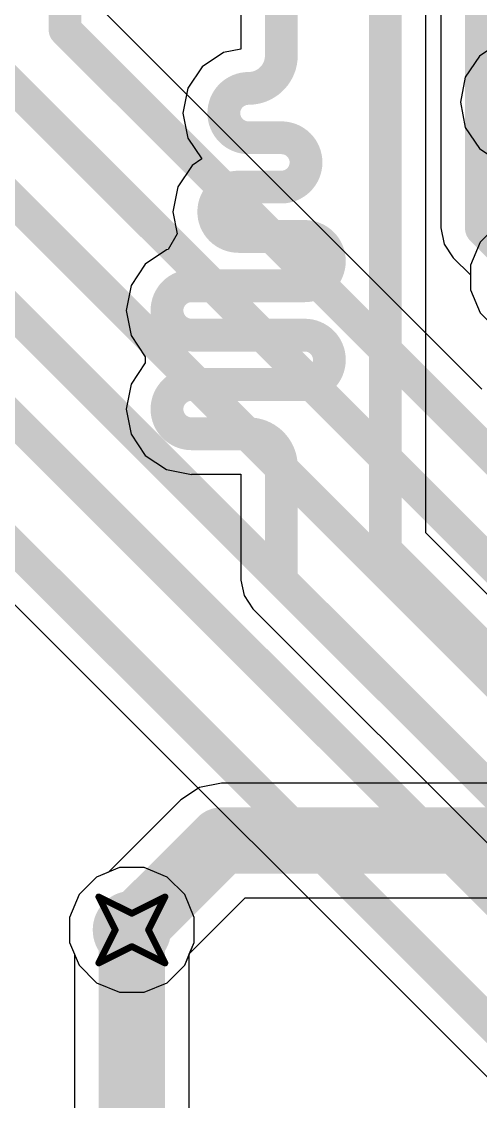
# Model space of a CAD drawing. Header units: inches. Extents: x -3 to 289, y -11 to 89.
# Drawn here: x 71.03 to 74.55, y 20.66 to 28.95 of the extents above; entities that cross this region are included whole.
import ezdxf

# ---------------------------------------------------------------- set-up
doc = ezdxf.new("R2010")
doc.units = ezdxf.units.IN
for name, color, linetype in [('Bottom Layer', 5, 'Continuous'), ('Drill Drawing', 1, 'Continuous'), ('Layer 1', 16, 'Continuous'), ('Layer 2', 76, 'Continuous'), ('Top Layer', 1, 'Continuous'), ('Via Holes', 16, 'Continuous')]:
    doc.layers.add(name, color=color, linetype=linetype)

msp = doc.modelspace()

# ---------------------------------------------------------------- hatches: boundary and pattern name
at = {"layer": 'Bottom Layer'}
h = msp.add_hatch(color=5, dxfattribs=at)
edge = h.paths.add_edge_path()
edge.add_arc((71.8794, 21.9788), 0.3, 0, 360)
at = {"layer": 'Layer 1'}
h = msp.add_hatch(color=16, dxfattribs=at)
edge = h.paths.add_edge_path()
edge.add_arc((71.8794, 21.9788), 0.3, 0, 360)
at = {"layer": 'Layer 2'}
h = msp.add_hatch(color=76, dxfattribs=at)
edge = h.paths.add_edge_path()
edge.add_arc((71.8794, 21.9788), 0.3, 0, 360)
at = {"layer": 'Top Layer'}
h = msp.add_hatch(color=1, dxfattribs=at)
edge = h.paths.add_edge_path()
edge.add_arc((71.8794, 21.9788), 0.3, 0, 360)
at = {"layer": 'Via Holes'}
h = msp.add_hatch(color=7, dxfattribs=at)
edge = h.paths.add_edge_path()
edge.add_arc((71.8794, 21.9788), 0.15, 0, 360)

# ---------------------------------------------------------------- linework, layer by layer
at = {"layer": 'Bottom Layer'}
for p, q in [((74.6821, 27.3876), (74.5477, 27.2532)), ((74.5477, 27.2532), (74.475, 27.0776)), ((74.475, 27.0776), (74.475, 26.8875)), ((74.475, 26.8875), (74.5477, 26.7119)), ((74.5477, 26.7119), (74.6821, 26.5775)), ((71.7843, 22.4566), (71.6087, 22.3838)), ((71.9744, 22.4566), (71.7843, 22.4566)), ((72.15, 22.3838), (71.9744, 22.4566)), ((71.6087, 22.3838), (71.4743, 22.2494)), ((72.2844, 22.2494), (72.15, 22.3838)), ((71.4743, 22.2494), (71.4016, 22.0738)), ((72.3572, 22.0738), (72.2844, 22.2494)), ((71.4016, 22.0738), (71.4016, 21.8837)), ((72.3572, 21.8837), (72.3572, 22.0738)), ((71.4016, 21.8837), (71.4391, 21.7931)), ((72.3196, 21.7931), (72.3572, 21.8837)), ((71.4391, 21.7931), (71.4391, 18.2338)), ((72.3196, 18.0515), (72.3196, 21.7931))]:
    msp.add_line(p, q, dxfattribs=at)
at = {"layer": 'Bottom Layer', "const_width": 0.508}
msp.add_lwpolyline([(71.8794, 18.0515), (71.8794, 21.9788)], dxfattribs=at)
at = {"layer": 'Bottom Layer', "const_width": 0.254}
msp.add_lwpolyline([(71.7524, 21.9788, 1), (72.0064, 21.9788, 1)], format="xyb", close=True, dxfattribs=at)
at = {"layer": 'Drill Drawing', "const_width": 0.0508}
for points in [[(71.6254, 22.2328), (71.8794, 22.1058)], [(71.6254, 22.2328), (71.7524, 21.9788)], [(71.8794, 22.1058), (72.1334, 22.2328)], [(72.0064, 21.9788), (72.1334, 22.2328)], [(71.6254, 21.7248), (71.7524, 21.9788)], [(72.0064, 21.9788), (72.1334, 21.7248)], [(71.6254, 21.7248), (71.8794, 21.8518)], [(71.8794, 21.8518), (72.1334, 21.7248)]]:
    msp.add_lwpolyline(points, dxfattribs=at)
at = {"layer": 'Drill Drawing', "const_width": 0.0254}
for points in [[(71.6127, 22.2328, 1), (71.6381, 22.2328, 1)], [(71.6127, 22.2328, 1), (71.6381, 22.2328, 1)], [(72.1207, 22.2328, 1), (72.1461, 22.2328, 1)], [(72.1207, 22.2328, 1), (72.1461, 22.2328, 1)], [(71.8667, 22.1058, 1), (71.8921, 22.1058, 1)], [(71.8667, 22.1058, 1), (71.8921, 22.1058, 1)], [(71.7397, 21.9788, 1), (71.7651, 21.9788, 1)], [(71.7397, 21.9788, 1), (71.7651, 21.9788, 1)], [(71.9937, 21.9788, 1), (72.0191, 21.9788, 1)], [(71.9937, 21.9788, 1), (72.0191, 21.9788, 1)], [(71.8667, 21.8518, 1), (71.8921, 21.8518, 1)], [(71.8667, 21.8518, 1), (71.8921, 21.8518, 1)], [(71.6127, 21.7248, 1), (71.6381, 21.7248, 1)], [(71.6127, 21.7248, 1), (71.6381, 21.7248, 1)], [(72.1207, 21.7248, 1), (72.1461, 21.7248, 1)], [(72.1207, 21.7248, 1), (72.1461, 21.7248, 1)]]:
    msp.add_lwpolyline(points, format="xyb", close=True, dxfattribs=at)
at = {"layer": 'Layer 1'}
for p, q in [((74.5611, 26.1258), (71.6769, 29.01)), ((74.7067, 28.7907), (74.5437, 28.6818)), ((74.5437, 28.6818), (74.4348, 28.5188)), ((74.4348, 28.5188), (74.3966, 28.3265)), ((67.0937, 28.3587), (76.3001, 19.1524)), ((74.3966, 28.3265), (74.4348, 28.1342)), ((74.4348, 28.1342), (74.5437, 27.9712)), ((74.5437, 27.9712), (74.7067, 27.8623)), ((74.6821, 27.3876), (74.5477, 27.2532)), ((74.5477, 27.2532), (74.475, 27.0776)), ((74.475, 27.0776), (74.475, 26.8875)), ((74.475, 26.8875), (74.5477, 26.7119)), ((74.5477, 26.7119), (74.6821, 26.5775)), ((71.7843, 22.4566), (71.6087, 22.3838)), ((71.9744, 22.4566), (71.7843, 22.4566)), ((72.15, 22.3838), (71.9744, 22.4566)), ((71.6087, 22.3838), (71.4743, 22.2494)), ((72.2844, 22.2494), (72.15, 22.3838)), ((71.4743, 22.2494), (71.4016, 22.0738)), ((72.3572, 22.0738), (72.2844, 22.2494)), ((71.4016, 22.0738), (71.4016, 21.8837)), ((72.3572, 21.8837), (72.3572, 22.0738)), ((71.4016, 21.8837), (71.4743, 21.7081)), ((72.2844, 21.7081), (72.3572, 21.8837)), ((71.4743, 21.7081), (71.6087, 21.5737)), ((72.15, 21.5737), (72.2844, 21.7081)), ((71.6087, 21.5737), (71.7843, 21.501)), ((71.9744, 21.501), (72.15, 21.5737)), ((71.7843, 21.501), (71.9744, 21.501))]:
    msp.add_line(p, q, dxfattribs=at)
at = {"layer": 'Layer 1', "const_width": 0.2515}
for points in [[(71.3674, 28.8818), (71.3674, 29.5045)], [(71.3674, 28.8818), (76.0376, 24.2116)], [(68.0334, 28.8373), (76.4415, 20.4292)], [(68.8775, 28.8084), (76.4849, 21.201)], [(70.5875, 28.8332), (75.9289, 23.4918)], [(69.7942, 28.7517), (76.567, 21.9788)], [(67.3126, 28.5776), (76.519, 19.3712)]]:
    msp.add_lwpolyline(points, dxfattribs=at)
at = {"layer": 'Layer 1', "const_width": 0.1257}
msp.add_lwpolyline([(71.3046, 28.8818, 1), (71.4303, 28.8818, 1)], format="xyb", close=True, dxfattribs=at)
msp.add_lwpolyline([(71.3046, 28.8818, 1), (71.4303, 28.8818, 1)], format="xyb", close=True, dxfattribs=at)
at = {"layer": 'Layer 2'}
for p, q in [((72.7153, 29.1382), (72.7153, 28.7349)), ((74.1317, 25.0235), (74.1317, 29.1382)), ((72.5811, 28.7082), (72.4181, 28.5993)), ((72.7153, 28.7349), (72.5811, 28.7082)), ((72.4181, 28.5993), (72.3092, 28.4363)), ((72.3092, 28.4363), (72.2709, 28.244)), ((72.2709, 28.244), (72.3092, 28.0518)), ((72.3092, 28.0518), (72.4157, 27.8923)), ((72.3409, 27.8424), (72.232, 27.6794)), ((72.4157, 27.8923), (72.3409, 27.8424)), ((72.232, 27.6794), (72.1938, 27.4871)), ((72.1938, 27.4871), (72.2276, 27.3172)), ((74.6821, 27.3876), (74.5477, 27.2532)), ((72.2276, 27.3172), (72.1565, 27.1966)), ((74.5477, 27.2532), (74.475, 27.0776)), ((72.1453, 27.1944), (71.9823, 27.0855)), ((72.1565, 27.1966), (72.1453, 27.1944)), ((71.9823, 27.0855), (71.8734, 26.9225)), ((74.475, 27.0776), (74.475, 26.8875)), ((71.8734, 26.9225), (71.8351, 26.7302)), ((74.475, 26.8875), (74.5477, 26.7119)), ((71.8351, 26.7302), (71.8734, 26.5379)), ((74.5477, 26.7119), (74.6821, 26.5775)), ((71.8734, 26.5379), (71.9823, 26.3749)), ((71.9823, 26.3749), (71.9823, 26.3285)), ((71.9823, 26.3285), (71.8734, 26.1655)), ((71.8734, 26.1655), (71.8351, 25.9733)), ((71.8351, 25.9733), (71.8734, 25.781)), ((71.8734, 25.781), (71.9823, 25.618)), ((71.9823, 25.618), (72.1453, 25.5091)), ((72.1453, 25.5091), (72.3375, 25.4709)), ((72.3375, 25.4709), (72.3375, 25.4746)), ((72.3375, 25.4746), (72.7153, 25.4746)), ((72.7153, 25.4746), (72.7153, 24.6611)), ((75.1357, 24.0194), (74.1317, 25.0235)), ((72.7153, 24.6611), (72.7153, 24.6611)), ((72.7153, 24.6611), (72.7389, 24.5427)), ((72.7389, 24.5427), (72.806, 24.4423)), ((72.806, 24.4423), (77.2072, 20.0411)), ((71.7843, 22.4566), (71.6087, 22.3838)), ((71.9744, 22.4566), (71.7843, 22.4566)), ((72.15, 22.3838), (71.9744, 22.4566)), ((71.6087, 22.3838), (71.4743, 22.2494)), ((72.2844, 22.2494), (72.15, 22.3838)), ((71.4743, 22.2494), (71.4016, 22.0738)), ((72.3572, 22.0738), (72.2844, 22.2494)), ((71.4016, 22.0738), (71.4016, 21.8837)), ((72.3572, 21.8837), (72.3572, 22.0738)), ((71.4016, 21.8837), (71.4743, 21.7081)), ((72.2844, 21.7081), (72.3572, 21.8837)), ((71.4743, 21.7081), (71.6087, 21.5737)), ((72.15, 21.5737), (72.2844, 21.7081)), ((71.6087, 21.5737), (71.7843, 21.501)), ((71.9744, 21.501), (72.15, 21.5737)), ((71.7843, 21.501), (71.9744, 21.501))]:
    msp.add_line(p, q, dxfattribs=at)
at = {"layer": 'Layer 2', "const_width": 0.2515}
for points in [[(73.8222, 24.8953), (73.8222, 29.5045)], [(73.0248, 28.6847), (73.0248, 29.2394)], [(72.7733, 28.4333), (72.7733, 28.4333)], [(72.7733, 28.0548), (73.0248, 28.0548)], [(72.6962, 27.6764), (73.0248, 27.6764)], [(72.6962, 27.2979), (73.2037, 27.2979)], [(72.3375, 26.9194), (73.2037, 26.9194)], [(72.3375, 26.541), (73.2037, 26.541)], [(72.3375, 26.1625), (73.2037, 26.1625)], [(72.3375, 25.7841), (72.7733, 25.7841)], [(73.0248, 25.4069), (73.0248, 25.5326)], [(73.0248, 24.6611), (73.0248, 25.4069)], [(73.8222, 24.8953), (74.9169, 23.8006)], [(73.0248, 24.6611), (77.426, 20.2599)]]:
    msp.add_lwpolyline(points, dxfattribs=at)
for points in [[(73.0248, 28.6847, -0.414214), (72.7733, 28.4333)], [(72.7733, 28.0548, -1), (72.7733, 28.4333)], [(73.0248, 28.0548, -1), (73.0248, 27.6764)], [(72.6962, 27.2979, -1), (72.6962, 27.6764)], [(73.2037, 27.2979, -1), (73.2037, 26.9194)], [(72.3375, 26.541, -1), (72.3375, 26.9194)], [(73.2037, 26.541, -1), (73.2037, 26.1625)], [(72.3375, 25.7841, -1), (72.3375, 26.1625)], [(72.7733, 25.7841, -0.414214), (73.0248, 25.5326)]]:
    msp.add_lwpolyline(points, format="xyb", dxfattribs=at)
at = {"layer": 'Layer 2', "const_width": 0.1257}
for points in [[(72.9619, 28.6847, 1), (73.0877, 28.6847, 1)], [(72.9619, 28.6847, 1), (73.0877, 28.6847, 1)], [(72.7105, 28.4333, 1), (72.8362, 28.4333, 1)], [(72.7105, 28.4333, 1), (72.8362, 28.4333, 1)], [(72.7105, 28.4333, 1), (72.8362, 28.4333, 1)], [(72.7105, 28.4333, 1), (72.8362, 28.4333, 1)], [(72.7105, 28.0548, 1), (72.8362, 28.0548, 1)], [(72.7105, 28.0548, 1), (72.8362, 28.0548, 1)], [(72.962, 28.0548, 1), (73.0877, 28.0548, 1)], [(72.962, 28.0548, 1), (73.0877, 28.0548, 1)], [(72.6333, 27.6764, 1), (72.759, 27.6764, 1)], [(72.6333, 27.6764, 1), (72.759, 27.6764, 1)], [(72.962, 27.6764, 1), (73.0877, 27.6764, 1)], [(72.962, 27.6764, 1), (73.0877, 27.6764, 1)], [(72.6333, 27.2979, 1), (72.759, 27.2979, 1)], [(72.6333, 27.2979, 1), (72.759, 27.2979, 1)], [(73.1408, 27.2979, 1), (73.2666, 27.2979, 1)], [(73.1408, 27.2979, 1), (73.2666, 27.2979, 1)], [(72.2747, 26.9194, 1), (72.4004, 26.9194, 1)], [(72.2747, 26.9194, 1), (72.4004, 26.9194, 1)], [(73.1408, 26.9194, 1), (73.2666, 26.9194, 1)], [(73.1408, 26.9194, 1), (73.2666, 26.9194, 1)], [(72.2747, 26.541, 1), (72.4004, 26.541, 1)], [(72.2747, 26.541, 1), (72.4004, 26.541, 1)], [(73.1408, 26.541, 1), (73.2666, 26.541, 1)], [(73.1408, 26.541, 1), (73.2666, 26.541, 1)], [(72.2747, 26.1625, 1), (72.4004, 26.1625, 1)], [(72.2747, 26.1625, 1), (72.4004, 26.1625, 1)], [(73.1408, 26.1625, 1), (73.2666, 26.1625, 1)], [(73.1408, 26.1625, 1), (73.2666, 26.1625, 1)], [(72.2747, 25.7841, 1), (72.4004, 25.7841, 1)], [(72.2747, 25.7841, 1), (72.4004, 25.7841, 1)], [(72.7105, 25.7841, 1), (72.8362, 25.7841, 1)], [(72.7105, 25.7841, 1), (72.8362, 25.7841, 1)], [(72.9619, 25.5326, 1), (73.0877, 25.5326, 1)], [(72.9619, 25.5326, 1), (73.0877, 25.5326, 1)], [(72.9619, 25.4069, 1), (73.0877, 25.4069, 1)], [(72.9619, 25.4069, 1), (73.0877, 25.4069, 1)], [(73.7593, 24.8953, 1), (73.8851, 24.8953, 1)], [(73.7593, 24.8953, 1), (73.8851, 24.8953, 1)], [(72.9619, 24.6611, 1), (73.0877, 24.6611, 1)], [(72.9619, 24.6611, 1), (73.0877, 24.6611, 1)]]:
    msp.add_lwpolyline(points, format="xyb", close=True, dxfattribs=at)
at = {"layer": 'Top Layer'}
for p, q in [((74.2481, 29.075), (74.2481, 27.3636)), ((74.2481, 27.3636), (74.2727, 27.2397)), ((74.2727, 27.2397), (74.3429, 27.1347)), ((74.3429, 27.1347), (74.475, 27.0026)), ((74.475, 27.0026), (74.475, 26.8875)), ((74.475, 26.8875), (74.5477, 26.7119)), ((74.5477, 26.7119), (74.6821, 26.5775)), ((72.3967, 23.0713), (72.2539, 22.9759)), ((72.5652, 23.1048), (72.3967, 23.0713)), ((77.7098, 23.1048), (72.5652, 23.1048)), ((72.2539, 22.9759), (71.6994, 22.4214)), ((71.6087, 22.3838), (71.4743, 22.2494)), ((71.6994, 22.4214), (71.6087, 22.3838)), ((71.4743, 22.2494), (71.4016, 22.0738)), ((72.322, 21.7988), (72.7475, 22.2243)), ((72.7475, 22.2243), (77.6865, 22.2243)), ((71.4016, 22.0738), (71.4016, 21.8837)), ((71.4016, 21.8837), (71.4743, 21.7081)), ((72.2844, 21.7081), (72.322, 21.7988)), ((71.4743, 21.7081), (71.6087, 21.5737)), ((72.15, 21.5737), (72.2844, 21.7081)), ((71.6087, 21.5737), (71.7843, 21.501)), ((71.9744, 21.501), (72.15, 21.5737)), ((71.7843, 21.501), (71.9744, 21.501))]:
    msp.add_line(p, q, dxfattribs=at)
for points, const_width in [([(74.5718, 27.3636), (74.5718, 31.3147)], 0.2794), ([(74.5718, 27.3636), (74.9528, 26.9826)], 0.2794), ([(71.8794, 21.9788), (72.5652, 22.6646)], 0.508), ([(72.5652, 22.6646), (77.7098, 22.6646)], 0.508)]:
    msp.add_lwpolyline(points, dxfattribs=dict(at, const_width=const_width))
for points, const_width in [([(74.5019, 27.3636, 1), (74.6416, 27.3636, 1)], 0.1397), ([(74.5019, 27.3636, 1), (74.6416, 27.3636, 1)], 0.1397), ([(72.4382, 22.6646, 1), (72.6922, 22.6646, 1)], 0.254), ([(72.4382, 22.6646, 1), (72.6922, 22.6646, 1)], 0.254), ([(71.7524, 21.9788, 1), (72.0064, 21.9788, 1)], 0.254)]:
    msp.add_lwpolyline(points, format="xyb", close=True, dxfattribs=dict(at, const_width=const_width))

doc.saveas('drawing.dxf')
